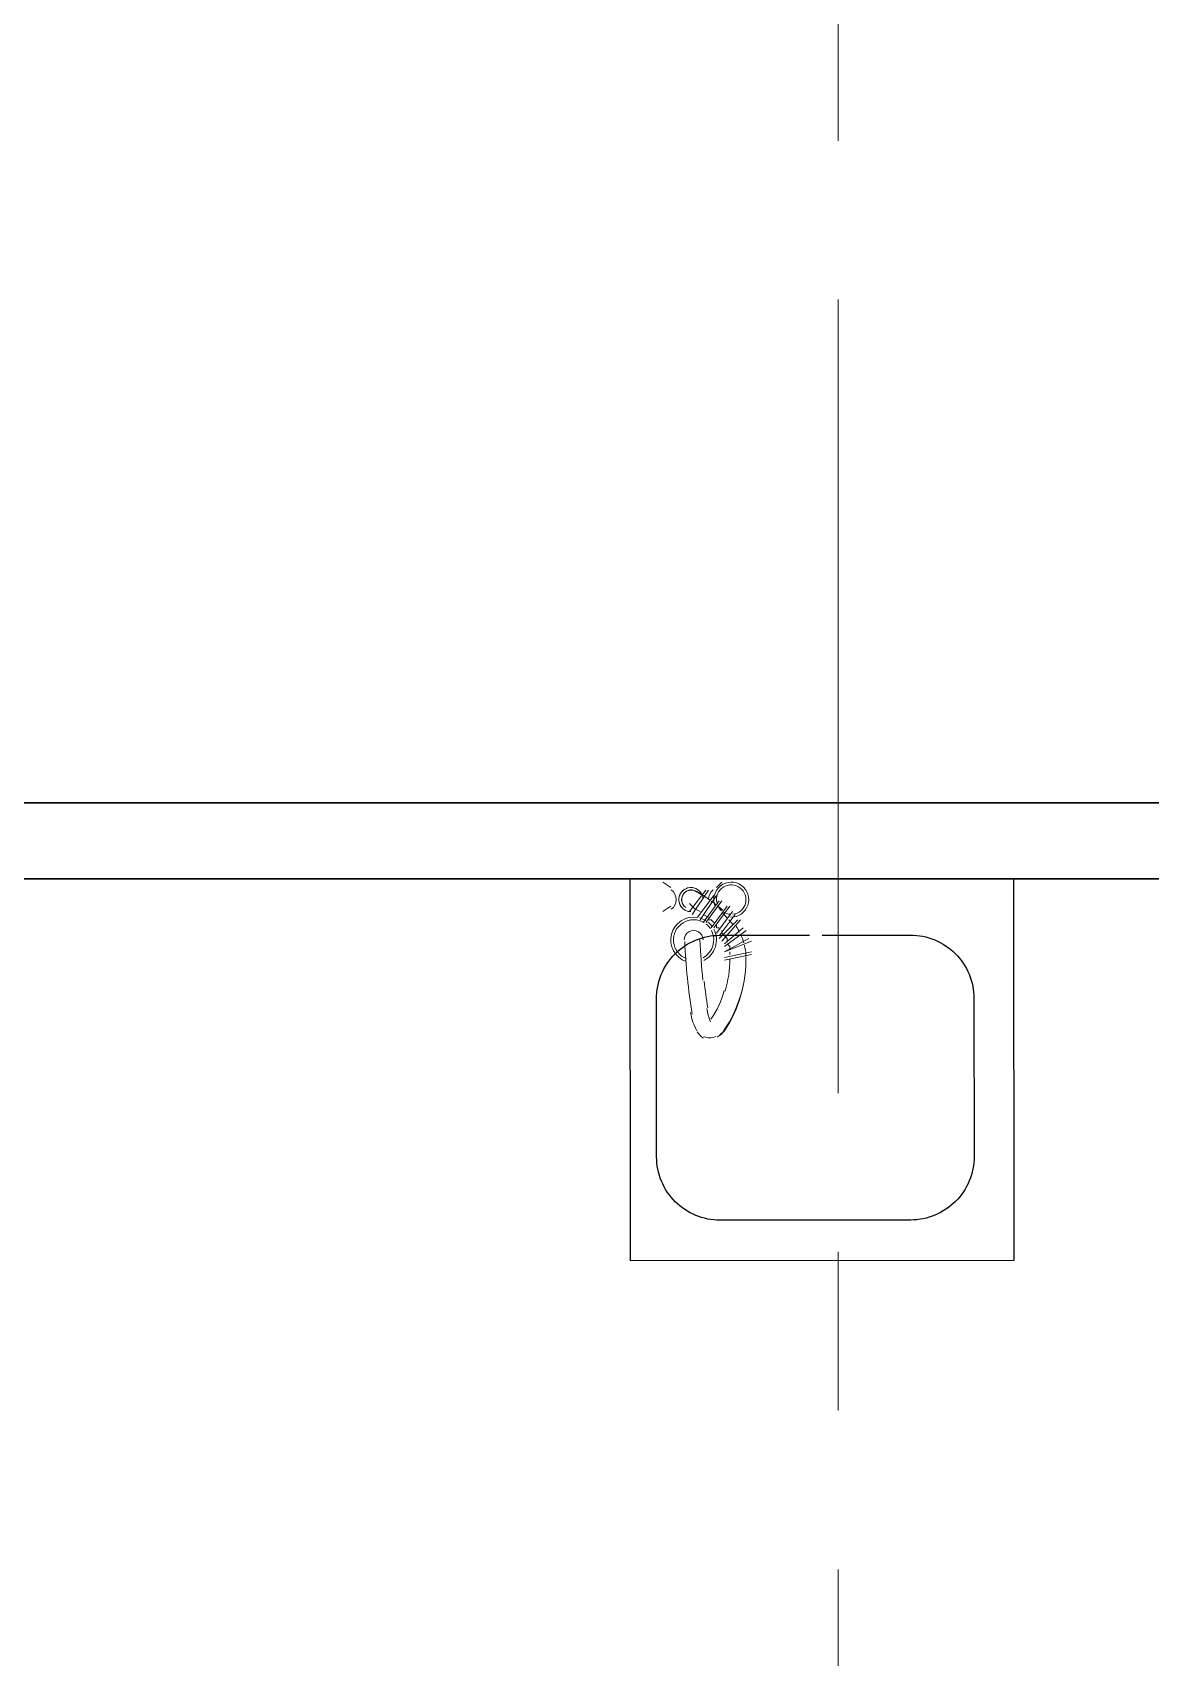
# Model space of a CAD drawing. Header units: millimetres. Extents: x -13407 to 8062823, y -2611 to 109271.
# Drawn here: x -4700 to -2938, y 53019 to 55578 of the extents above; entities that cross this region are included whole.
import ezdxf

# ---------------------------------------------------------------- set-up
doc = ezdxf.new("R2010")
doc.units = ezdxf.units.MM
doc.linetypes.add('CENTER', pattern=[2, 1.25, -0.25, 0.25, -0.25])
for name, color, linetype, lineweight in [('АР_Оси', 193, 'Continuous', 9), ('АР_Перегородки газоблок', 165, 'Continuous', 30), ('ТХ_пищеблок', 30, 'Continuous', 20)]:
    doc.layers.add(name, color=color, linetype=linetype, lineweight=lineweight)

msp = doc.modelspace()

# ---------------------------------------------------------------- linework, layer by layer
at = {"layer": 'АР_Оси', "linetype": 'CENTER', "ltscale": 1000}
msp.add_line((-3430.1, 79157.5), (-3430.1, 23425.1), dxfattribs=at)
at = {"layer": 'АР_Перегородки газоблок', "ltscale": 100}
for points in [[(-6180.1, 54364.9), (-350.1, 54364.9)], [(-6180.1, 54244.9), (-350.1, 54244.9)]]:
    msp.add_lwpolyline(points, dxfattribs=at)
at = {"layer": 'ТХ_пищеблок', "color": 132, "linetype": 'ByBlock', "lineweight": -2, "ltscale": 100}
msp.add_lwpolyline([(-3153.6, 54244.4), (-3758.6, 54243.8), (-3758.1, 53643.8), (-3153.1, 53644.4), (-3153.6, 54244.4)], dxfattribs=at)
at = {"layer": 'ТХ_пищеблок', "color": 132, "lineweight": 0}
for points in [[(-3693.9, 54231.4), (-3706.6, 54239.9)], [(-3622, 54231.4), (-3613.5, 54239.9)], [(-3638.9, 54227.2), (-3664.3, 54193.4)], [(-3660.1, 54189.1), (-3634.7, 54227.2)], [(-3626.2, 54218.8), (-3651.6, 54184.9)], [(-3647.4, 54180.7), (-3622, 54218.8)], [(-3617.8, 54210.3), (-3643.1, 54176.4)], [(-3638.9, 54176.4), (-3613.5, 54210.3)], [(-3693.9, 54201.8), (-3706.6, 54193.4)], [(-3655.8, 54197.6), (-3664.3, 54206.1), (-3655.8, 54197.6), (-3647.4, 54193.4)], [(-3634.7, 54184.9), (-3643.1, 54189.1)], [(-3605.1, 54201.8), (-3630.4, 54168)], [(-3626.2, 54168), (-3600.8, 54201.8)], [(-3596.6, 54193.4), (-3622, 54159.5)], [(-3617.8, 54155.3), (-3592.4, 54189.1)], [(-3626.2, 54176.4), (-3630.4, 54180.7), (-3634.7, 54180.7), (-3630.4, 54180.7)], [(-3617.8, 54168), (-3622, 54168), (-3622, 54172.2), (-3622, 54168)], [(-3588.1, 54180.7), (-3617.8, 54151.1)], [(-3613.5, 54146.8), (-3583.9, 54180.7)], [(-3605.1, 54146.8), (-3605.1, 54151.1), (-3609.3, 54155.3), (-3613.5, 54159.5), (-3613.5, 54163.7), (-3613.5, 54159.5), (-3609.3, 54155.3), (-3605.1, 54151.1)], [(-3579.7, 54168), (-3609.3, 54142.6)], [(-3609.3, 54138.4), (-3575.4, 54163.7)], [(-3609.3, 54129.9), (-3567, 54146.8), (-3609.3, 54129.9), (-3571.2, 54151.1)], [(-3600.8, 54134.1), (-3600.8, 54138.4), (-3605.1, 54142.6), (-3600.8, 54138.4)], [(-3567, 54129.9), (-3609.3, 54121.4)], [(-3609.3, 54117.2), (-3567, 54125.7)], [(-3600.8, 54125.7), (-3600.8, 54129.9)]]:
    msp.add_lwpolyline(points, close=True, dxfattribs=at)
for points in [[(-3599.9, 54184.9, 3.349514), (-3624.4, 54202.5, -3.349514)], [(-3596.2, 54189.3, 2.5734), (-3621.5, 54207.8, -2.5734)], [(-3693.1, 54197.1, 0.502962), (-3693.1, 54227.7, -0.502962)], [(-3645.3, 54221.2, 1.639573), (-3664.8, 54193.5, -1.639573)], [(-3644.4, 54219.2, 1.879148), (-3662.6, 54193.4, -1.879148)], [(-3643.2, 54214.4, 0.039911), (-3643.8, 54217.4, -0.039911)], [(-3627, 54227.7, 0.232603), (-3634.7, 54212.7, -0.232603)], [(-3622.4, 54204.2, 0.006878), (-3630.1, 54210, -0.006878)], [(-3652, 54184.4, 0.921844), (-3669.6, 54114.9, -0.921844)], [(-3638.7, 54179.3, 0.071497), (-3648.1, 54183.5, -0.071497)], [(-3620.1, 54203.2, 0.111571), (-3614.1, 54194.9, -0.111571)], [(-3612, 54195.9, 0.006867), (-3619.4, 54201.9, -0.006867)], [(-3604.8, 54183.3, 0.020071), (-3611.9, 54190.4, -0.020071)], [(-3611, 54192.6, 0.121122), (-3600.4, 54189.2, -0.121122)], [(-3641.1, 54175.8, 1.108707), (-3669, 54119.2, -1.108707)], [(-3643.1, 54148.9, 1.000049), (-3672.8, 54148.9, -1.000049)], [(-3643.1, 54120.9, 0.413779), (-3629.9, 54163.7, -0.413779)], [(-3641.9, 54116.7, 0.423103), (-3626.3, 54165.9, -0.423103)], [(-3631.6, 54166.6, 0.075801), (-3638.1, 54173.7, -0.075801)], [(-3628.5, 54169.6, 0.071236), (-3635.5, 54177, -0.071236)], [(-3595.7, 54172.4, 0.021049), (-3602.3, 54180.5, -0.021049)], [(-3585.5, 54160.9, 0.030446), (-3591.1, 54170.3, -0.030446)], [(-3578.9, 54144.2, 0.038822), (-3583.8, 54157.4, -0.038822)], [(-3671.9, 54146.4, 0.030153), (-3660.1, 54032, -0.030153)], [(-3648.4, 54148.9, 0.008531), (-3643.5, 54085.3, -0.008531)], [(-3575.6, 54124.8, 0.043708), (-3577.9, 54140.5, -0.043708)], [(-3608.4, 54068.4, 0.073497), (-3600.8, 54119.1, -0.073497)], [(-3641.1, 54083.7, 0.021688), (-3635.5, 54042, -0.021688)], [(-3630.8, 54023.8, 0.086562), (-3609.9, 54069.4, -0.086562)], [(-3662.8, 54034.3, 0.076793), (-3653, 54005.6, -0.076793)], [(-3637.3, 54041.1, 0.048642), (-3631.5, 54020.1, -0.048642)], [(-3652.3, 54004.3, 0.128446), (-3642.6, 53994.3, -0.128446)], [(-3642, 53997, 0.263202), (-3623.2, 53996.9, -0.263202)]]:
    msp.add_lwpolyline(points, format="xyb", close=True, dxfattribs=at)
for points in [[(-3652.8, 54225.1, -0.016359), (-3633.2, 54212.2, 0.016359), (-3654.2, 54224.8, 1.000109), (-3670.2, 54200, -1.000109), (-3652.8, 54225.1)], [(-3609.2, 54005.9, -0.098402), (-3621, 53995.6, 0.098402), (-3609.8, 54007, 0.153885), (-3575.5, 54122.9, -0.153885), (-3609.2, 54005.9)]]:
    msp.add_lwpolyline(points, format="xyb", dxfattribs=at)
at = {"layer": 'ТХ_пищеблок', "color": 132, "linetype": 'ByBlock', "lineweight": -2, "ltscale": 100}
msp.add_lwpolyline([(-3455.6, 54156.4), (-3316.4, 54156.5, -0.414214), (-3216.3, 54056.6), (-3216.1, 53807.8, -0.414214), (-3316, 53707.7), (-3616.2, 53707.4, -0.414214), (-3716.3, 53807.3), (-3716.5, 54056.1, -0.414214), (-3616.6, 54156.2), (-3475.6, 54156.4)], format="xyb", dxfattribs=at)

doc.saveas('drawing.dxf')
